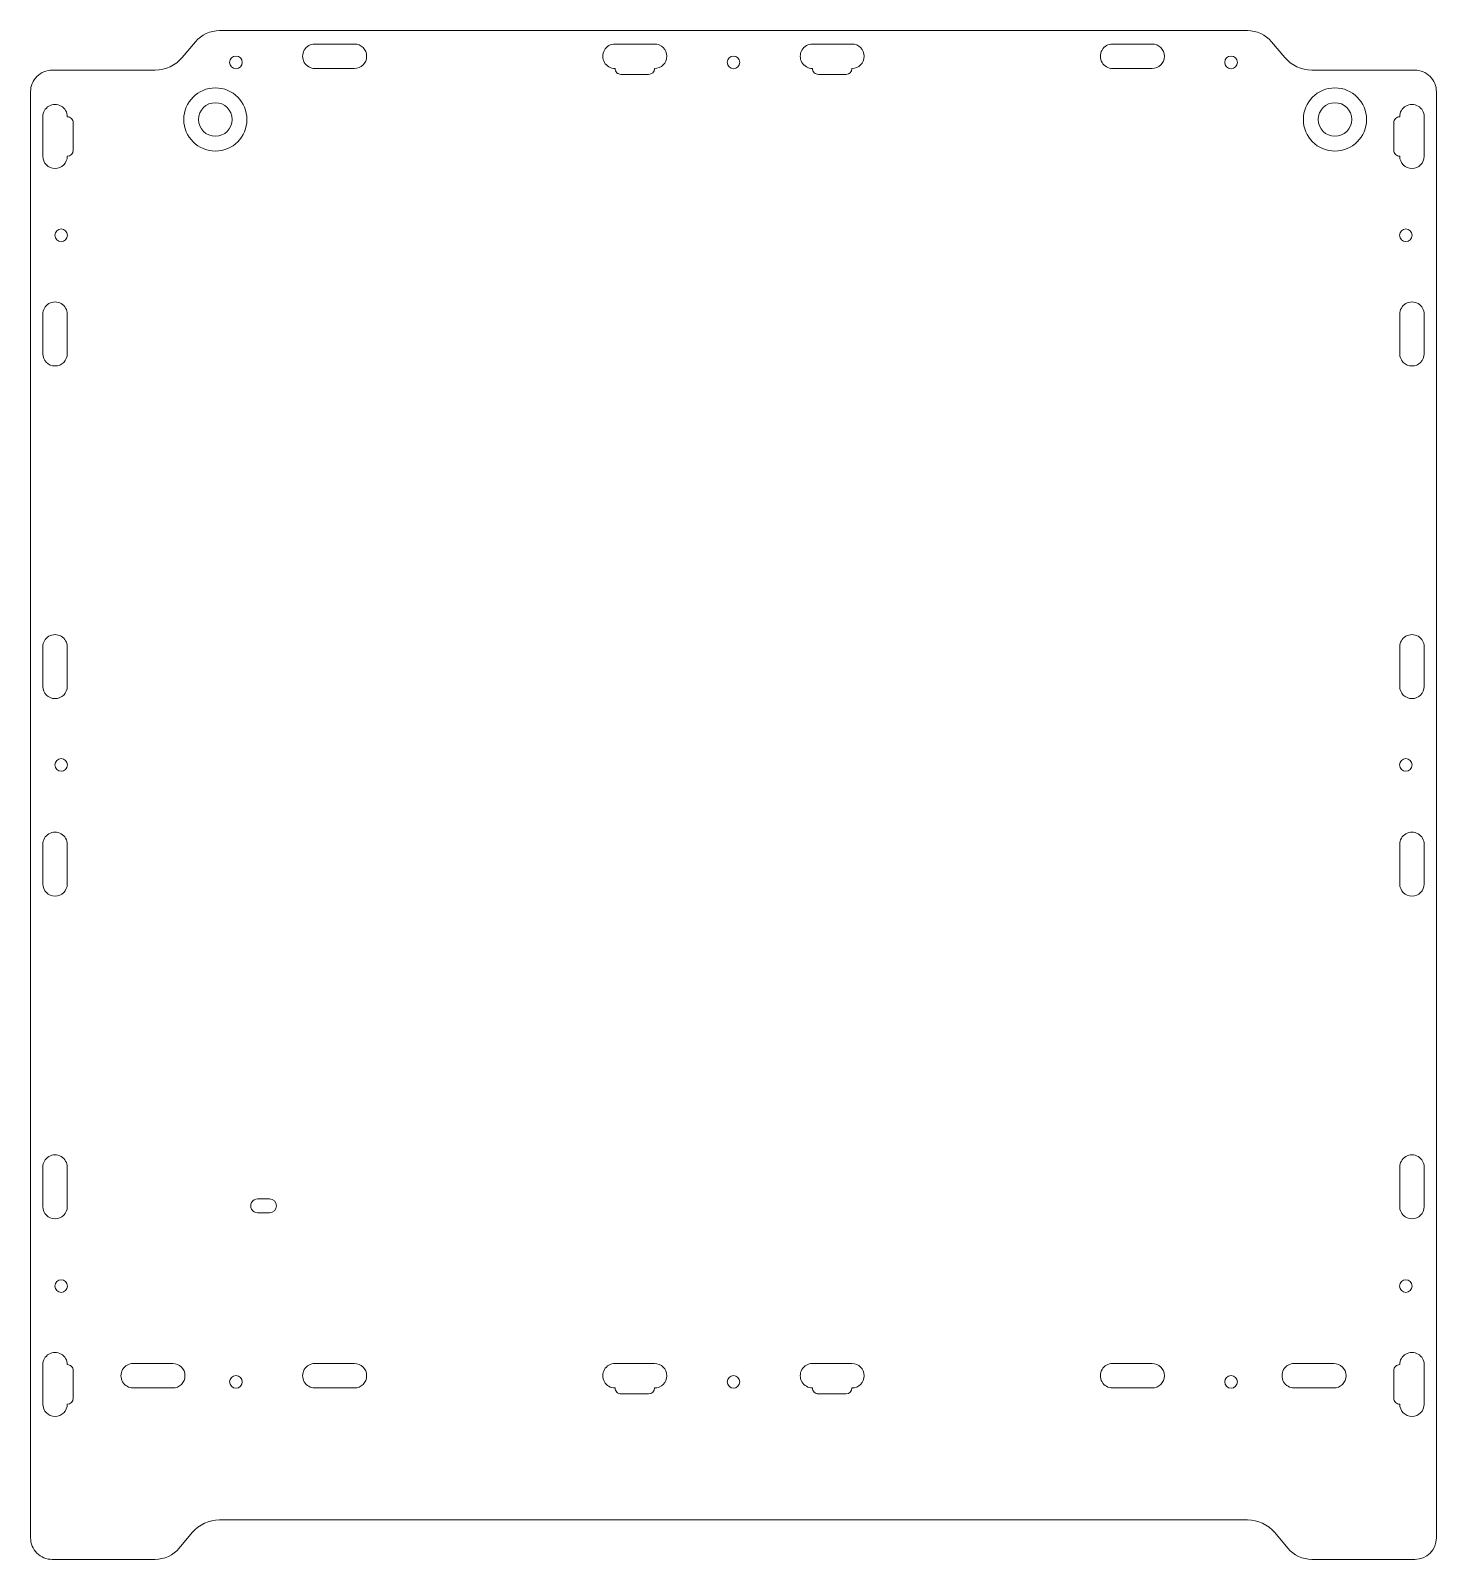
# Model space of a CAD drawing. Header units: millimetres. Extents: x -170 to 186, y -218 to 169.
import ezdxf

# ---------------------------------------------------------------- set-up
doc = ezdxf.new("R2010")
doc.units = ezdxf.units.MM
doc.header["$MEASUREMENT"] = 0
doc.layers.add('Capa 1', color=7, linetype='Continuous')

msp = doc.modelspace()

# ---------------------------------------------------------------- linework, layer by layer
at = {"layer": 'Capa 1', "color": 250, "lineweight": 20}
for centre in [(-123.4912, 146.8979), (160.0086, 146.8979)]:
    msp.add_ellipse(centre, major_axis=(4.2506, 0), ratio=0.99985884, dxfattribs=at)
at = {"layer": 'Capa 1', "lineweight": 15}
for points in [[(-131.8611, 162.6124), (-131.8611, 162.6124), (-128.5652, 166.5403), (-128.5652, 166.5403)], [(-122.4369, 169.398), (-124.8016, 169.398), (-127.0452, 168.3517), (-128.5652, 166.5403)], [(-122.4369, 169.398), (-122.4369, 169.398), (137.8531, 169.398), (137.8531, 169.398)], [(143.9814, 166.5403), (142.4614, 168.3517), (140.2178, 169.398), (137.8531, 169.398)], [(143.9814, 166.5403), (143.9814, 166.5403), (147.2773, 162.6124), (147.2773, 162.6124)], [(-138.7555, 159.3975), (-136.0951, 159.3975), (-133.5711, 160.5745), (-131.8611, 162.6124)], [(-88.2918, 165.998), (-88.2918, 165.998), (-98.2918, 165.998), (-98.2918, 165.998)], [(-12.2918, 165.998), (-12.2918, 165.998), (-22.2918, 165.998), (-22.2918, 165.998)], [(37.7081, 165.998), (37.7081, 165.998), (27.7081, 165.998), (27.7081, 165.998)], [(113.7081, 165.998), (113.7081, 165.998), (103.7081, 165.998), (103.7081, 165.998)], [(147.2773, 162.6124), (148.9873, 160.5745), (151.5113, 159.3975), (154.1717, 159.3975)], [(-164.7918, 159.3975), (-164.7918, 159.3975), (-138.7555, 159.3975), (-138.7555, 159.3975)], [(-98.2918, 159.798), (-98.2918, 159.798), (-88.2918, 159.798), (-88.2918, 159.798)], [(-13.7918, 158.298), (-12.9634, 158.298), (-12.2919, 158.9695), (-12.2919, 159.7979)], [(36.2081, 158.298), (37.0365, 158.298), (37.708, 158.9695), (37.708, 159.7979)], [(103.7081, 159.798), (103.7081, 159.798), (113.7081, 159.798), (113.7081, 159.798)], [(154.1717, 159.3975), (154.1717, 159.3975), (180.2081, 159.3975), (180.2081, 159.3975)], [(-20.7918, 158.298), (-20.7918, 158.298), (-13.7918, 158.298), (-13.7918, 158.298)], [(29.2081, 158.298), (29.2081, 158.298), (36.2081, 158.298), (36.2081, 158.298)], [(-170.2918, -212.1019), (-170.2918, -212.1019), (-170.2918, 153.8975), (-170.2918, 153.8975)], [(185.7081, 153.8975), (185.7081, 153.8975), (185.7081, -212.1019), (185.7081, -212.1019)], [(-167.1918, 147.598), (-167.1918, 147.598), (-167.1918, 137.598), (-167.1918, 137.598)], [(182.6081, 137.598), (182.6081, 137.598), (182.6081, 147.598), (182.6081, 147.598)], [(-159.4918, 139.098), (-159.4918, 139.098), (-159.4918, 146.098), (-159.4918, 146.098)], [(174.9081, 146.098), (174.9081, 146.098), (174.9081, 139.098), (174.9081, 139.098)], [(-160.9918, 137.598), (-160.1634, 137.598), (-159.4919, 138.2695), (-159.4919, 139.0979)], [(-167.1918, 97.598), (-167.1918, 97.598), (-167.1918, 87.598), (-167.1918, 87.598)], [(-160.9918, 87.598), (-160.9918, 87.598), (-160.9918, 97.598), (-160.9918, 97.598)], [(176.4081, 97.598), (176.4081, 97.598), (176.4081, 87.598), (176.4081, 87.598)], [(182.6081, 87.598), (182.6081, 87.598), (182.6081, 97.598), (182.6081, 97.598)], [(-167.1918, 13.398), (-167.1918, 13.398), (-167.1918, 3.398), (-167.1918, 3.398)], [(-160.9918, 3.398), (-160.9918, 3.398), (-160.9918, 13.398), (-160.9918, 13.398)], [(176.4081, 13.398), (176.4081, 13.398), (176.4081, 3.398), (176.4081, 3.398)], [(182.6081, 3.398), (182.6081, 3.398), (182.6081, 13.398), (182.6081, 13.398)], [(-167.1918, -36.6019), (-167.1918, -36.6019), (-167.1918, -46.6019), (-167.1918, -46.6019)], [(-160.9918, -46.6019), (-160.9918, -46.6019), (-160.9918, -36.6019), (-160.9918, -36.6019)], [(176.4081, -36.6019), (176.4081, -36.6019), (176.4081, -46.6019), (176.4081, -46.6019)], [(182.6081, -46.6019), (182.6081, -46.6019), (182.6081, -36.6019), (182.6081, -36.6019)], [(-167.1918, -118.3019), (-167.1918, -118.3019), (-167.1918, -128.3019), (-167.1918, -128.3019)], [(-160.9918, -128.3019), (-160.9918, -128.3019), (-160.9918, -118.3019), (-160.9918, -118.3019)], [(176.4081, -118.3019), (176.4081, -118.3019), (176.4081, -128.3019), (176.4081, -128.3019)], [(182.6081, -128.3019), (182.6081, -128.3019), (182.6081, -118.3019), (182.6081, -118.3019)], [(-112.7918, -126.3519), (-112.7918, -126.3519), (-109.7918, -126.3519), (-109.7918, -126.3519)], [(-109.7918, -129.8519), (-109.7918, -129.8519), (-112.7918, -129.8519), (-112.7918, -129.8519)], [(-167.1918, -168.3019), (-167.1918, -168.3019), (-167.1918, -178.3019), (-167.1918, -178.3019)], [(-159.4918, -176.8019), (-159.4918, -176.8019), (-159.4918, -169.8019), (-159.4918, -169.8019)], [(-134.2918, -168.0019), (-134.2918, -168.0019), (-144.2918, -168.0019), (-144.2918, -168.0019)], [(-88.2918, -168.0019), (-88.2918, -168.0019), (-98.2918, -168.0019), (-98.2918, -168.0019)], [(-12.2918, -168.0019), (-12.2918, -168.0019), (-22.2918, -168.0019), (-22.2918, -168.0019)], [(37.7081, -168.0019), (37.7081, -168.0019), (27.7081, -168.0019), (27.7081, -168.0019)], [(113.7081, -168.0019), (113.7081, -168.0019), (103.7081, -168.0019), (103.7081, -168.0019)], [(159.7081, -168.0019), (159.7081, -168.0019), (149.7081, -168.0019), (149.7081, -168.0019)], [(174.9081, -169.8019), (174.9081, -169.8019), (174.9081, -176.8019), (174.9081, -176.8019)], [(182.6081, -178.3019), (182.6081, -178.3019), (182.6081, -168.3019), (182.6081, -168.3019)], [(-160.9918, -178.3019), (-160.1634, -178.3019), (-159.4919, -177.6304), (-159.4919, -176.802)], [(-144.2918, -174.2019), (-144.2918, -174.2019), (-134.2918, -174.2019), (-134.2918, -174.2019)], [(-98.2918, -174.2019), (-98.2918, -174.2019), (-88.2918, -174.2019), (-88.2918, -174.2019)], [(-20.7918, -175.7019), (-20.7918, -175.7019), (-13.7918, -175.7019), (-13.7918, -175.7019)], [(-13.7918, -175.7019), (-12.9634, -175.7019), (-12.2919, -175.0304), (-12.2919, -174.202)], [(29.2081, -175.7019), (29.2081, -175.7019), (36.2081, -175.7019), (36.2081, -175.7019)], [(36.2081, -175.7019), (37.0365, -175.7019), (37.708, -175.0304), (37.708, -174.202)], [(103.7081, -174.2019), (103.7081, -174.2019), (113.7081, -174.2019), (113.7081, -174.2019)], [(149.7081, -174.2019), (149.7081, -174.2019), (159.7081, -174.2019), (159.7081, -174.2019)], [(-122.4369, -207.6015), (-125.0972, -207.6015), (-127.6213, -208.7785), (-129.3313, -210.8164)], [(137.8531, -207.6015), (137.8531, -207.6015), (-122.4369, -207.6015), (-122.4369, -207.6015)], [(144.7475, -210.8164), (143.0375, -208.7785), (140.5134, -207.6015), (137.8531, -207.6015)], [(-129.3313, -210.8164), (-129.3313, -210.8164), (-132.6271, -214.7443), (-132.6271, -214.7443)], [(148.0433, -214.7443), (148.0433, -214.7443), (144.7475, -210.8164), (144.7475, -210.8164)], [(180.2081, -217.6019), (183.2456, -217.6019), (185.708, -215.1395), (185.708, -212.102)], [(-138.7555, -217.6019), (-136.3907, -217.6019), (-134.1471, -216.5557), (-132.6271, -214.7443)], [(148.0433, -214.7443), (149.5633, -216.5557), (151.8069, -217.6019), (154.1717, -217.6019)], [(-138.7555, -217.6019), (-138.7555, -217.6019), (-164.7918, -217.6019), (-164.7918, -217.6019)], [(180.2081, -217.6019), (180.2081, -217.6019), (154.1717, -217.6019), (154.1717, -217.6019)]]:
    msp.add_open_spline(points, degree=3, dxfattribs=at)
for points, knots in [([(-116.6918, 161.348), (-116.6918, 162.2316), (-117.4082, 162.9479), (-118.2918, 162.948), (-118.2918, 162.948), (-119.1755, 162.948), (-119.8918, 162.2316), (-119.8918, 161.348), (-119.8918, 161.348), (-119.8919, 160.4643), (-119.1755, 159.748), (-118.2919, 159.748), (-118.2919, 159.748), (-117.4082, 159.7479), (-116.6919, 160.4643), (-116.6919, 161.3479)], [0, 0, 0, 0, 0.2, 0.2, 0.2, 0.2, 0.4, 0.4, 0.4, 0.4, 0.6, 0.6, 0.6, 0.6, 1, 1, 1, 1]), ([(-98.2918, 165.998), (-99.3994, 165.998), (-100.4228, 165.4071), (-100.9765, 164.448), (-100.9765, 164.448), (-101.5303, 163.4888), (-101.5303, 162.3071), (-100.9765, 161.348), (-100.9765, 161.348), (-100.4228, 160.3888), (-99.3994, 159.798), (-98.2918, 159.798)], [0, 0, 0, 0, 0.25, 0.25, 0.25, 0.25, 0.5, 0.5, 0.5, 0.5, 1, 1, 1, 1]), ([(-88.2918, 159.798), (-86.5798, 159.798), (-85.1919, 161.1859), (-85.1918, 162.8979), (-85.1918, 162.8979), (-85.1918, 164.61), (-86.5798, 165.9979), (-88.2918, 165.9979)], [0, 0, 0, 0, 0.33333333, 0.33333333, 0.33333333, 0.33333333, 1, 1, 1, 1]), ([(-22.2918, 165.998), (-23.3994, 165.998), (-24.4228, 165.4071), (-24.9765, 164.448), (-24.9765, 164.448), (-25.5303, 163.4888), (-25.5303, 162.3071), (-24.9765, 161.348), (-24.9765, 161.348), (-24.4228, 160.3888), (-23.3994, 159.798), (-22.2918, 159.798)], [0, 0, 0, 0, 0.25, 0.25, 0.25, 0.25, 0.5, 0.5, 0.5, 0.5, 1, 1, 1, 1]), ([(-12.2918, 159.798), (-10.5798, 159.798), (-9.1919, 161.1859), (-9.1918, 162.8979), (-9.1918, 162.8979), (-9.1918, 164.61), (-10.5798, 165.9979), (-12.2918, 165.9979)], [0, 0, 0, 0, 0.33333333, 0.33333333, 0.33333333, 0.33333333, 1, 1, 1, 1]), ([(9.3081, 161.348), (9.3081, 162.2316), (8.5917, 162.9479), (7.7081, 162.948), (7.7081, 162.948), (6.8245, 162.948), (6.1082, 162.2316), (6.1082, 161.348), (6.1082, 161.348), (6.1081, 160.4643), (6.8245, 159.748), (7.7081, 159.748), (7.7081, 159.748), (8.5917, 159.7479), (9.308, 160.4643), (9.308, 161.3479)], [0, 0, 0, 0, 0.2, 0.2, 0.2, 0.2, 0.4, 0.4, 0.4, 0.4, 0.6, 0.6, 0.6, 0.6, 1, 1, 1, 1]), ([(27.7081, 165.998), (26.6005, 165.998), (25.5771, 165.4071), (25.0234, 164.448), (25.0234, 164.448), (24.4696, 163.4888), (24.4696, 162.3071), (25.0234, 161.348), (25.0234, 161.348), (25.5771, 160.3888), (26.6005, 159.798), (27.7081, 159.798)], [0, 0, 0, 0, 0.25, 0.25, 0.25, 0.25, 0.5, 0.5, 0.5, 0.5, 1, 1, 1, 1]), ([(37.7081, 159.798), (39.4201, 159.798), (40.808, 161.1859), (40.8081, 162.8979), (40.8081, 162.8979), (40.8081, 164.61), (39.4201, 165.9979), (37.7081, 165.9979)], [0, 0, 0, 0, 0.33333333, 0.33333333, 0.33333333, 0.33333333, 1, 1, 1, 1]), ([(103.7081, 165.998), (102.6005, 165.998), (101.5771, 165.4071), (101.0234, 164.448), (101.0234, 164.448), (100.4696, 163.4888), (100.4696, 162.3071), (101.0234, 161.348), (101.0234, 161.348), (101.5771, 160.3888), (102.6005, 159.798), (103.7081, 159.798)], [0, 0, 0, 0, 0.25, 0.25, 0.25, 0.25, 0.5, 0.5, 0.5, 0.5, 1, 1, 1, 1]), ([(113.7081, 159.798), (115.4201, 159.798), (116.808, 161.1859), (116.8081, 162.8979), (116.8081, 162.8979), (116.8081, 164.61), (115.4201, 165.9979), (113.7081, 165.9979)], [0, 0, 0, 0, 0.33333333, 0.33333333, 0.33333333, 0.33333333, 1, 1, 1, 1]), ([(135.3081, 161.348), (135.3081, 162.2316), (134.5917, 162.9479), (133.7081, 162.948), (133.7081, 162.948), (132.8244, 162.948), (132.1081, 162.2316), (132.1081, 161.348), (132.1081, 161.348), (132.108, 160.4643), (132.8244, 159.748), (133.708, 159.748), (133.708, 159.748), (134.5917, 159.7479), (135.308, 160.4643), (135.308, 161.3479)], [0, 0, 0, 0, 0.2, 0.2, 0.2, 0.2, 0.4, 0.4, 0.4, 0.4, 0.6, 0.6, 0.6, 0.6, 1, 1, 1, 1]), ([(-164.7918, 159.3975), (-166.2505, 159.3975), (-167.6495, 158.8181), (-168.6809, 157.7866), (-168.6809, 157.7866), (-169.7124, 156.7552), (-170.2919, 155.3562), (-170.2919, 153.8975)], [0, 0, 0, 0, 0.33333333, 0.33333333, 0.33333333, 0.33333333, 1, 1, 1, 1]), ([(-22.2918, 159.798), (-22.2918, 159.4001), (-22.1338, 159.0186), (-21.8525, 158.7373), (-21.8525, 158.7373), (-21.5712, 158.456), (-21.1897, 158.298), (-20.7918, 158.298)], [0, 0, 0, 0, 0.33333333, 0.33333333, 0.33333333, 0.33333333, 1, 1, 1, 1]), ([(27.7081, 159.798), (27.7081, 159.4001), (27.8661, 159.0186), (28.1474, 158.7373), (28.1474, 158.7373), (28.4287, 158.456), (28.8102, 158.298), (29.2081, 158.298)], [0, 0, 0, 0, 0.33333333, 0.33333333, 0.33333333, 0.33333333, 1, 1, 1, 1]), ([(185.7081, 153.8975), (185.7081, 155.3562), (185.1286, 156.7552), (184.0971, 157.7866), (184.0971, 157.7866), (183.0657, 158.8181), (181.6667, 159.3975), (180.2081, 159.3975)], [0, 0, 0, 0, 0.33333333, 0.33333333, 0.33333333, 0.33333333, 1, 1, 1, 1]), ([(-115.4918, 146.898), (-115.4918, 151.3162), (-119.0736, 154.8979), (-123.4918, 154.898), (-123.4918, 154.898), (-127.9101, 154.898), (-131.4918, 151.3162), (-131.4918, 146.898), (-131.4918, 146.898), (-131.4919, 142.4797), (-127.9102, 138.898), (-123.4919, 138.898), (-123.4919, 138.898), (-119.0736, 138.8979), (-115.4919, 142.4796), (-115.4919, 146.8979)], [0, 0, 0, 0, 0.2, 0.2, 0.2, 0.2, 0.4, 0.4, 0.4, 0.4, 0.6, 0.6, 0.6, 0.6, 1, 1, 1, 1]), ([(168.0081, 146.898), (168.0081, 151.3162), (164.4263, 154.8979), (160.0081, 154.898), (160.0081, 154.898), (155.5898, 154.898), (152.0081, 151.3162), (152.0081, 146.898), (152.0081, 146.898), (152.008, 142.4797), (155.5897, 138.898), (160.008, 138.898), (160.008, 138.898), (164.4263, 138.8979), (168.008, 142.4796), (168.008, 146.8979)], [0, 0, 0, 0, 0.2, 0.2, 0.2, 0.2, 0.4, 0.4, 0.4, 0.4, 0.6, 0.6, 0.6, 0.6, 1, 1, 1, 1]), ([(-160.9918, 147.598), (-160.9918, 148.7055), (-161.5827, 149.7289), (-162.5418, 150.2826), (-162.5418, 150.2826), (-163.501, 150.8364), (-164.6827, 150.8364), (-165.6418, 150.2826), (-165.6418, 150.2826), (-166.601, 149.7289), (-167.1918, 148.7055), (-167.1918, 147.598)], [0, 0, 0, 0, 0.25, 0.25, 0.25, 0.25, 0.5, 0.5, 0.5, 0.5, 1, 1, 1, 1]), ([(-159.4918, 146.098), (-159.4918, 146.4958), (-159.6499, 146.8773), (-159.9312, 147.1586), (-159.9312, 147.1586), (-160.2125, 147.4399), (-160.594, 147.598), (-160.9918, 147.598)], [0, 0, 0, 0, 0.33333333, 0.33333333, 0.33333333, 0.33333333, 1, 1, 1, 1]), ([(176.4081, 147.598), (176.0102, 147.598), (175.6287, 147.4399), (175.3474, 147.1586), (175.3474, 147.1586), (175.0661, 146.8773), (174.9081, 146.4958), (174.9081, 146.098)], [0, 0, 0, 0, 0.33333333, 0.33333333, 0.33333333, 0.33333333, 1, 1, 1, 1]), ([(182.6081, 147.598), (182.6081, 148.7055), (182.0172, 149.7289), (181.0581, 150.2826), (181.0581, 150.2826), (180.0989, 150.8364), (178.9172, 150.8364), (177.9581, 150.2826), (177.9581, 150.2826), (176.9989, 149.7289), (176.4081, 148.7055), (176.4081, 147.598)], [0, 0, 0, 0, 0.25, 0.25, 0.25, 0.25, 0.5, 0.5, 0.5, 0.5, 1, 1, 1, 1]), ([(-167.1918, 137.598), (-167.1918, 135.8859), (-165.8039, 134.498), (-164.0919, 134.498), (-164.0919, 134.498), (-162.3798, 134.4979), (-160.9919, 135.8859), (-160.9919, 137.5979)], [0, 0, 0, 0, 0.33333333, 0.33333333, 0.33333333, 0.33333333, 1, 1, 1, 1]), ([(174.9081, 139.098), (174.9081, 138.7001), (175.0661, 138.3186), (175.3474, 138.0373), (175.3474, 138.0373), (175.6287, 137.756), (176.0102, 137.598), (176.4081, 137.598)], [0, 0, 0, 0, 0.33333333, 0.33333333, 0.33333333, 0.33333333, 1, 1, 1, 1]), ([(176.4081, 137.598), (176.4081, 135.8859), (177.796, 134.498), (179.508, 134.498), (179.508, 134.498), (181.2201, 134.4979), (182.608, 135.8859), (182.608, 137.5979)], [0, 0, 0, 0, 0.33333333, 0.33333333, 0.33333333, 0.33333333, 1, 1, 1, 1]), ([(-160.9418, 117.598), (-160.9418, 118.4816), (-161.6582, 119.1979), (-162.5418, 119.198), (-162.5418, 119.198), (-163.4255, 119.198), (-164.1418, 118.4816), (-164.1418, 117.598), (-164.1418, 117.598), (-164.1419, 116.7143), (-163.4255, 115.998), (-162.5419, 115.998), (-162.5419, 115.998), (-161.6582, 115.9979), (-160.9419, 116.7143), (-160.9419, 117.5979)], [0, 0, 0, 0, 0.2, 0.2, 0.2, 0.2, 0.4, 0.4, 0.4, 0.4, 0.6, 0.6, 0.6, 0.6, 1, 1, 1, 1]), ([(179.5581, 117.598), (179.5581, 118.4816), (178.8417, 119.1979), (177.9581, 119.198), (177.9581, 119.198), (177.0744, 119.198), (176.3581, 118.4816), (176.3581, 117.598), (176.3581, 117.598), (176.358, 116.7143), (177.0744, 115.998), (177.958, 115.998), (177.958, 115.998), (178.8417, 115.9979), (179.558, 116.7143), (179.558, 117.5979)], [0, 0, 0, 0, 0.2, 0.2, 0.2, 0.2, 0.4, 0.4, 0.4, 0.4, 0.6, 0.6, 0.6, 0.6, 1, 1, 1, 1]), ([(-160.9918, 97.598), (-160.9918, 98.7055), (-161.5827, 99.7289), (-162.5418, 100.2826), (-162.5418, 100.2826), (-163.501, 100.8364), (-164.6827, 100.8364), (-165.6418, 100.2826), (-165.6418, 100.2826), (-166.601, 99.7289), (-167.1918, 98.7055), (-167.1918, 97.598)], [0, 0, 0, 0, 0.25, 0.25, 0.25, 0.25, 0.5, 0.5, 0.5, 0.5, 1, 1, 1, 1]), ([(182.6081, 97.598), (182.6081, 98.7055), (182.0172, 99.7289), (181.0581, 100.2826), (181.0581, 100.2826), (180.0989, 100.8364), (178.9172, 100.8364), (177.9581, 100.2826), (177.9581, 100.2826), (176.9989, 99.7289), (176.4081, 98.7055), (176.4081, 97.598)], [0, 0, 0, 0, 0.25, 0.25, 0.25, 0.25, 0.5, 0.5, 0.5, 0.5, 1, 1, 1, 1]), ([(-167.1918, 87.598), (-167.1918, 85.8859), (-165.8039, 84.498), (-164.0919, 84.498), (-164.0919, 84.498), (-162.3798, 84.4979), (-160.9919, 85.8859), (-160.9919, 87.5979)], [0, 0, 0, 0, 0.33333333, 0.33333333, 0.33333333, 0.33333333, 1, 1, 1, 1]), ([(176.4081, 87.598), (176.4081, 85.8859), (177.796, 84.498), (179.508, 84.498), (179.508, 84.498), (181.2201, 84.4979), (182.608, 85.8859), (182.608, 87.5979)], [0, 0, 0, 0, 0.33333333, 0.33333333, 0.33333333, 0.33333333, 1, 1, 1, 1]), ([(-160.9918, 13.398), (-160.9918, 14.5055), (-161.5827, 15.5289), (-162.5418, 16.0826), (-162.5418, 16.0826), (-163.501, 16.6364), (-164.6827, 16.6364), (-165.6418, 16.0826), (-165.6418, 16.0826), (-166.601, 15.5289), (-167.1918, 14.5055), (-167.1918, 13.398)], [0, 0, 0, 0, 0.25, 0.25, 0.25, 0.25, 0.5, 0.5, 0.5, 0.5, 1, 1, 1, 1]), ([(182.6081, 13.398), (182.6081, 14.5055), (182.0172, 15.5289), (181.0581, 16.0826), (181.0581, 16.0826), (180.0989, 16.6364), (178.9172, 16.6364), (177.9581, 16.0826), (177.9581, 16.0826), (176.9989, 15.5289), (176.4081, 14.5055), (176.4081, 13.398)], [0, 0, 0, 0, 0.25, 0.25, 0.25, 0.25, 0.5, 0.5, 0.5, 0.5, 1, 1, 1, 1]), ([(-167.1918, 3.398), (-167.1918, 1.6859), (-165.8039, 0.298), (-164.0919, 0.298), (-164.0919, 0.298), (-162.3798, 0.2979), (-160.9919, 1.6859), (-160.9919, 3.3979)], [0, 0, 0, 0, 0.33333333, 0.33333333, 0.33333333, 0.33333333, 1, 1, 1, 1]), ([(176.4081, 3.398), (176.4081, 1.6859), (177.796, 0.298), (179.508, 0.298), (179.508, 0.298), (181.2201, 0.2979), (182.608, 1.6859), (182.608, 3.3979)], [0, 0, 0, 0, 0.33333333, 0.33333333, 0.33333333, 0.33333333, 1, 1, 1, 1]), ([(-160.9418, -16.502), (-160.9418, -15.6184), (-161.6582, -14.9021), (-162.5418, -14.902), (-162.5418, -14.902), (-163.4255, -14.902), (-164.1418, -15.6184), (-164.1418, -16.502), (-164.1418, -16.502), (-164.1419, -17.3857), (-163.4255, -18.102), (-162.5419, -18.102), (-162.5419, -18.102), (-161.6582, -18.1021), (-160.9419, -17.3857), (-160.9419, -16.5021)], [0, 0, 0, 0, 0.2, 0.2, 0.2, 0.2, 0.4, 0.4, 0.4, 0.4, 0.6, 0.6, 0.6, 0.6, 1, 1, 1, 1]), ([(179.5581, -16.502), (179.5581, -15.6184), (178.8417, -14.9021), (177.9581, -14.902), (177.9581, -14.902), (177.0744, -14.902), (176.3581, -15.6184), (176.3581, -16.502), (176.3581, -16.502), (176.358, -17.3857), (177.0744, -18.102), (177.958, -18.102), (177.958, -18.102), (178.8417, -18.1021), (179.558, -17.3857), (179.558, -16.5021)], [0, 0, 0, 0, 0.2, 0.2, 0.2, 0.2, 0.4, 0.4, 0.4, 0.4, 0.6, 0.6, 0.6, 0.6, 1, 1, 1, 1]), ([(-160.9918, -36.6019), (-160.9918, -35.4944), (-161.5827, -34.471), (-162.5418, -33.9173), (-162.5418, -33.9173), (-163.501, -33.3635), (-164.6827, -33.3635), (-165.6418, -33.9173), (-165.6418, -33.9173), (-166.601, -34.471), (-167.1918, -35.4944), (-167.1918, -36.6019)], [0, 0, 0, 0, 0.25, 0.25, 0.25, 0.25, 0.5, 0.5, 0.5, 0.5, 1, 1, 1, 1]), ([(182.6081, -36.6019), (182.6081, -35.4944), (182.0172, -34.471), (181.0581, -33.9173), (181.0581, -33.9173), (180.0989, -33.3635), (178.9172, -33.3635), (177.9581, -33.9173), (177.9581, -33.9173), (176.9989, -34.471), (176.4081, -35.4944), (176.4081, -36.6019)], [0, 0, 0, 0, 0.25, 0.25, 0.25, 0.25, 0.5, 0.5, 0.5, 0.5, 1, 1, 1, 1]), ([(-167.1918, -46.6019), (-167.1918, -48.314), (-165.8039, -49.7019), (-164.0919, -49.7019), (-164.0919, -49.7019), (-162.3798, -49.702), (-160.9919, -48.314), (-160.9919, -46.602)], [0, 0, 0, 0, 0.33333333, 0.33333333, 0.33333333, 0.33333333, 1, 1, 1, 1]), ([(176.4081, -46.6019), (176.4081, -48.314), (177.796, -49.7019), (179.508, -49.7019), (179.508, -49.7019), (181.2201, -49.702), (182.608, -48.314), (182.608, -46.602)], [0, 0, 0, 0, 0.33333333, 0.33333333, 0.33333333, 0.33333333, 1, 1, 1, 1]), ([(-160.9918, -118.3019), (-160.9918, -117.1944), (-161.5827, -116.171), (-162.5418, -115.6173), (-162.5418, -115.6173), (-163.501, -115.0635), (-164.6827, -115.0635), (-165.6418, -115.6173), (-165.6418, -115.6173), (-166.601, -116.171), (-167.1918, -117.1944), (-167.1918, -118.3019)], [0, 0, 0, 0, 0.25, 0.25, 0.25, 0.25, 0.5, 0.5, 0.5, 0.5, 1, 1, 1, 1]), ([(182.6081, -118.3019), (182.6081, -117.1944), (182.0172, -116.171), (181.0581, -115.6173), (181.0581, -115.6173), (180.0989, -115.0635), (178.9172, -115.0635), (177.9581, -115.6173), (177.9581, -115.6173), (176.9989, -116.171), (176.4081, -117.1944), (176.4081, -118.3019)], [0, 0, 0, 0, 0.25, 0.25, 0.25, 0.25, 0.5, 0.5, 0.5, 0.5, 1, 1, 1, 1]), ([(-112.7918, -126.3519), (-113.4171, -126.3519), (-113.9948, -126.6855), (-114.3074, -127.2269), (-114.3074, -127.2269), (-114.62, -127.7684), (-114.62, -128.4355), (-114.3074, -128.9769), (-114.3074, -128.9769), (-113.9948, -129.5184), (-113.4171, -129.8519), (-112.7918, -129.8519)], [0, 0, 0, 0, 0.25, 0.25, 0.25, 0.25, 0.5, 0.5, 0.5, 0.5, 1, 1, 1, 1]), ([(-109.7918, -129.8519), (-108.8254, -129.8519), (-108.0419, -129.0685), (-108.0418, -128.102), (-108.0418, -128.102), (-108.0418, -127.1355), (-108.8253, -126.352), (-109.7918, -126.352)], [0, 0, 0, 0, 0.33333333, 0.33333333, 0.33333333, 0.33333333, 1, 1, 1, 1]), ([(-167.1918, -128.3019), (-167.1918, -130.014), (-165.8039, -131.4019), (-164.0919, -131.4019), (-164.0919, -131.4019), (-162.3798, -131.402), (-160.9919, -130.014), (-160.9919, -128.302)], [0, 0, 0, 0, 0.33333333, 0.33333333, 0.33333333, 0.33333333, 1, 1, 1, 1]), ([(176.4081, -128.3019), (176.4081, -130.014), (177.796, -131.4019), (179.508, -131.4019), (179.508, -131.4019), (181.2201, -131.402), (182.608, -130.014), (182.608, -128.302)], [0, 0, 0, 0, 0.33333333, 0.33333333, 0.33333333, 0.33333333, 1, 1, 1, 1]), ([(-160.9418, -148.4019), (-160.9418, -147.5183), (-161.6582, -146.802), (-162.5418, -146.8019), (-162.5418, -146.8019), (-163.4255, -146.8019), (-164.1418, -147.5183), (-164.1418, -148.4019), (-164.1418, -148.4019), (-164.1419, -149.2856), (-163.4255, -150.0019), (-162.5419, -150.0019), (-162.5419, -150.0019), (-161.6582, -150.002), (-160.9419, -149.2856), (-160.9419, -148.402)], [0, 0, 0, 0, 0.2, 0.2, 0.2, 0.2, 0.4, 0.4, 0.4, 0.4, 0.6, 0.6, 0.6, 0.6, 1, 1, 1, 1]), ([(179.5581, -148.4019), (179.5581, -147.5183), (178.8417, -146.802), (177.9581, -146.8019), (177.9581, -146.8019), (177.0744, -146.8019), (176.3581, -147.5183), (176.3581, -148.4019), (176.3581, -148.4019), (176.358, -149.2856), (177.0744, -150.0019), (177.958, -150.0019), (177.958, -150.0019), (178.8417, -150.002), (179.558, -149.2856), (179.558, -148.402)], [0, 0, 0, 0, 0.2, 0.2, 0.2, 0.2, 0.4, 0.4, 0.4, 0.4, 0.6, 0.6, 0.6, 0.6, 1, 1, 1, 1]), ([(-160.9918, -168.3019), (-160.9918, -167.1944), (-161.5827, -166.171), (-162.5418, -165.6173), (-162.5418, -165.6173), (-163.501, -165.0635), (-164.6827, -165.0635), (-165.6418, -165.6173), (-165.6418, -165.6173), (-166.601, -166.171), (-167.1918, -167.1944), (-167.1918, -168.3019)], [0, 0, 0, 0, 0.25, 0.25, 0.25, 0.25, 0.5, 0.5, 0.5, 0.5, 1, 1, 1, 1]), ([(182.6081, -168.3019), (182.6081, -167.1944), (182.0172, -166.171), (181.0581, -165.6173), (181.0581, -165.6173), (180.0989, -165.0635), (178.9172, -165.0635), (177.9581, -165.6173), (177.9581, -165.6173), (176.9989, -166.171), (176.4081, -167.1944), (176.4081, -168.3019)], [0, 0, 0, 0, 0.25, 0.25, 0.25, 0.25, 0.5, 0.5, 0.5, 0.5, 1, 1, 1, 1]), ([(-159.4918, -169.8019), (-159.4918, -169.4041), (-159.6499, -169.0226), (-159.9312, -168.7413), (-159.9312, -168.7413), (-160.2125, -168.46), (-160.594, -168.3019), (-160.9918, -168.3019)], [0, 0, 0, 0, 0.33333333, 0.33333333, 0.33333333, 0.33333333, 1, 1, 1, 1]), ([(-144.2918, -168.0019), (-145.3994, -168.0019), (-146.4228, -168.5928), (-146.9765, -169.5519), (-146.9765, -169.5519), (-147.5303, -170.5111), (-147.5303, -171.6928), (-146.9765, -172.6519), (-146.9765, -172.6519), (-146.4228, -173.6111), (-145.3994, -174.2019), (-144.2918, -174.2019)], [0, 0, 0, 0, 0.25, 0.25, 0.25, 0.25, 0.5, 0.5, 0.5, 0.5, 1, 1, 1, 1]), ([(-134.2918, -174.2019), (-132.5798, -174.2019), (-131.1919, -172.814), (-131.1918, -171.102), (-131.1918, -171.102), (-131.1918, -169.3899), (-132.5798, -168.002), (-134.2918, -168.002)], [0, 0, 0, 0, 0.33333333, 0.33333333, 0.33333333, 0.33333333, 1, 1, 1, 1]), ([(-98.2918, -168.0019), (-99.3994, -168.0019), (-100.4228, -168.5928), (-100.9765, -169.5519), (-100.9765, -169.5519), (-101.5303, -170.5111), (-101.5303, -171.6928), (-100.9765, -172.6519), (-100.9765, -172.6519), (-100.4228, -173.6111), (-99.3994, -174.2019), (-98.2918, -174.2019)], [0, 0, 0, 0, 0.25, 0.25, 0.25, 0.25, 0.5, 0.5, 0.5, 0.5, 1, 1, 1, 1]), ([(-88.2918, -174.2019), (-86.5798, -174.2019), (-85.1919, -172.814), (-85.1918, -171.102), (-85.1918, -171.102), (-85.1918, -169.3899), (-86.5798, -168.002), (-88.2918, -168.002)], [0, 0, 0, 0, 0.33333333, 0.33333333, 0.33333333, 0.33333333, 1, 1, 1, 1]), ([(-22.2918, -168.0019), (-23.3994, -168.0019), (-24.4228, -168.5928), (-24.9765, -169.5519), (-24.9765, -169.5519), (-25.5303, -170.5111), (-25.5303, -171.6928), (-24.9765, -172.6519), (-24.9765, -172.6519), (-24.4228, -173.6111), (-23.3994, -174.2019), (-22.2918, -174.2019)], [0, 0, 0, 0, 0.25, 0.25, 0.25, 0.25, 0.5, 0.5, 0.5, 0.5, 1, 1, 1, 1]), ([(-12.2918, -174.2019), (-10.5798, -174.2019), (-9.1919, -172.814), (-9.1918, -171.102), (-9.1918, -171.102), (-9.1918, -169.3899), (-10.5798, -168.002), (-12.2918, -168.002)], [0, 0, 0, 0, 0.33333333, 0.33333333, 0.33333333, 0.33333333, 1, 1, 1, 1]), ([(27.7081, -168.0019), (26.6005, -168.0019), (25.5771, -168.5928), (25.0234, -169.5519), (25.0234, -169.5519), (24.4696, -170.5111), (24.4696, -171.6928), (25.0234, -172.6519), (25.0234, -172.6519), (25.5771, -173.6111), (26.6005, -174.2019), (27.7081, -174.2019)], [0, 0, 0, 0, 0.25, 0.25, 0.25, 0.25, 0.5, 0.5, 0.5, 0.5, 1, 1, 1, 1]), ([(37.7081, -174.2019), (39.4201, -174.2019), (40.808, -172.814), (40.8081, -171.102), (40.8081, -171.102), (40.8081, -169.3899), (39.4201, -168.002), (37.7081, -168.002)], [0, 0, 0, 0, 0.33333333, 0.33333333, 0.33333333, 0.33333333, 1, 1, 1, 1]), ([(103.7081, -168.0019), (102.6005, -168.0019), (101.5771, -168.5928), (101.0234, -169.5519), (101.0234, -169.5519), (100.4696, -170.5111), (100.4696, -171.6928), (101.0234, -172.6519), (101.0234, -172.6519), (101.5771, -173.6111), (102.6005, -174.2019), (103.7081, -174.2019)], [0, 0, 0, 0, 0.25, 0.25, 0.25, 0.25, 0.5, 0.5, 0.5, 0.5, 1, 1, 1, 1]), ([(113.7081, -174.2019), (115.4201, -174.2019), (116.808, -172.814), (116.8081, -171.102), (116.8081, -171.102), (116.8081, -169.3899), (115.4201, -168.002), (113.7081, -168.002)], [0, 0, 0, 0, 0.33333333, 0.33333333, 0.33333333, 0.33333333, 1, 1, 1, 1]), ([(149.7081, -168.0019), (148.6005, -168.0019), (147.5771, -168.5928), (147.0234, -169.5519), (147.0234, -169.5519), (146.4696, -170.5111), (146.4696, -171.6928), (147.0234, -172.6519), (147.0234, -172.6519), (147.5771, -173.6111), (148.6005, -174.2019), (149.7081, -174.2019)], [0, 0, 0, 0, 0.25, 0.25, 0.25, 0.25, 0.5, 0.5, 0.5, 0.5, 1, 1, 1, 1]), ([(159.7081, -174.2019), (161.4201, -174.2019), (162.808, -172.814), (162.8081, -171.102), (162.8081, -171.102), (162.8081, -169.3899), (161.4201, -168.002), (159.7081, -168.002)], [0, 0, 0, 0, 0.33333333, 0.33333333, 0.33333333, 0.33333333, 1, 1, 1, 1]), ([(176.4081, -168.3019), (176.0102, -168.3019), (175.6287, -168.46), (175.3474, -168.7413), (175.3474, -168.7413), (175.0661, -169.0226), (174.9081, -169.4041), (174.9081, -169.8019)], [0, 0, 0, 0, 0.33333333, 0.33333333, 0.33333333, 0.33333333, 1, 1, 1, 1]), ([(-116.6918, -172.6519), (-116.6918, -171.7683), (-117.4082, -171.052), (-118.2918, -171.0519), (-118.2918, -171.0519), (-119.1755, -171.0519), (-119.8918, -171.7683), (-119.8918, -172.6519), (-119.8918, -172.6519), (-119.8919, -173.5356), (-119.1755, -174.2519), (-118.2919, -174.2519), (-118.2919, -174.2519), (-117.4082, -174.252), (-116.6919, -173.5356), (-116.6919, -172.652)], [0, 0, 0, 0, 0.2, 0.2, 0.2, 0.2, 0.4, 0.4, 0.4, 0.4, 0.6, 0.6, 0.6, 0.6, 1, 1, 1, 1]), ([(9.3081, -172.6519), (9.3081, -171.7683), (8.5917, -171.052), (7.7081, -171.0519), (7.7081, -171.0519), (6.8245, -171.0519), (6.1082, -171.7683), (6.1082, -172.6519), (6.1082, -172.6519), (6.1081, -173.5356), (6.8245, -174.2519), (7.7081, -174.2519), (7.7081, -174.2519), (8.5917, -174.252), (9.308, -173.5356), (9.308, -172.652)], [0, 0, 0, 0, 0.2, 0.2, 0.2, 0.2, 0.4, 0.4, 0.4, 0.4, 0.6, 0.6, 0.6, 0.6, 1, 1, 1, 1]), ([(135.3081, -172.6519), (135.3081, -171.7683), (134.5917, -171.052), (133.7081, -171.0519), (133.7081, -171.0519), (132.8244, -171.0519), (132.1081, -171.7683), (132.1081, -172.6519), (132.1081, -172.6519), (132.108, -173.5356), (132.8244, -174.2519), (133.708, -174.2519), (133.708, -174.2519), (134.5917, -174.252), (135.308, -173.5356), (135.308, -172.652)], [0, 0, 0, 0, 0.2, 0.2, 0.2, 0.2, 0.4, 0.4, 0.4, 0.4, 0.6, 0.6, 0.6, 0.6, 1, 1, 1, 1]), ([(-22.2918, -174.2019), (-22.2918, -174.5998), (-22.1338, -174.9813), (-21.8525, -175.2626), (-21.8525, -175.2626), (-21.5712, -175.5439), (-21.1897, -175.7019), (-20.7918, -175.7019)], [0, 0, 0, 0, 0.33333333, 0.33333333, 0.33333333, 0.33333333, 1, 1, 1, 1]), ([(27.7081, -174.2019), (27.7081, -174.5998), (27.8661, -174.9813), (28.1474, -175.2626), (28.1474, -175.2626), (28.4287, -175.5439), (28.8102, -175.7019), (29.2081, -175.7019)], [0, 0, 0, 0, 0.33333333, 0.33333333, 0.33333333, 0.33333333, 1, 1, 1, 1]), ([(174.9081, -176.8019), (174.9081, -177.1998), (175.0661, -177.5813), (175.3474, -177.8626), (175.3474, -177.8626), (175.6287, -178.1439), (176.0102, -178.3019), (176.4081, -178.3019)], [0, 0, 0, 0, 0.33333333, 0.33333333, 0.33333333, 0.33333333, 1, 1, 1, 1]), ([(-167.1918, -178.3019), (-167.1918, -180.014), (-165.8039, -181.4019), (-164.0919, -181.4019), (-164.0919, -181.4019), (-162.3798, -181.402), (-160.9919, -180.014), (-160.9919, -178.302)], [0, 0, 0, 0, 0.33333333, 0.33333333, 0.33333333, 0.33333333, 1, 1, 1, 1]), ([(176.4081, -178.3019), (176.4081, -180.014), (177.796, -181.4019), (179.508, -181.4019), (179.508, -181.4019), (181.2201, -181.402), (182.608, -180.014), (182.608, -178.302)], [0, 0, 0, 0, 0.33333333, 0.33333333, 0.33333333, 0.33333333, 1, 1, 1, 1]), ([(-170.2919, -212.1019), (-170.2919, -213.5606), (-169.7124, -214.9596), (-168.6809, -215.991), (-168.6809, -215.991), (-167.6495, -217.0225), (-166.2505, -217.602), (-164.7918, -217.602)], [0, 0, 0, 0, 0.33333333, 0.33333333, 0.33333333, 0.33333333, 1, 1, 1, 1])]:
    msp.add_open_spline(points, degree=3, knots=knots, dxfattribs=at)

doc.saveas('drawing.dxf')
